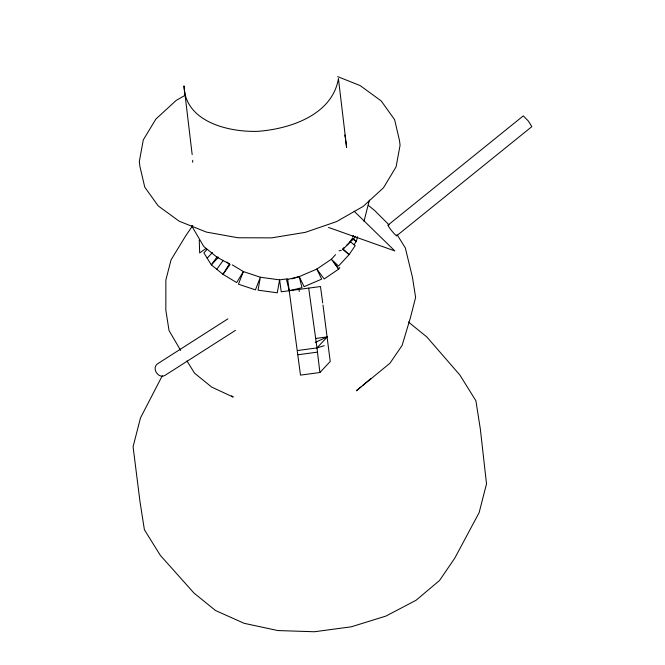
<?xml version="1.0" encoding="UTF-8"?>
<svg xmlns="http://www.w3.org/2000/svg" width="665" height="665" viewBox="0 0 665 665"><rect width="100%" height="100%" fill="white"/><g stroke="black" fill="none" stroke-linecap="round" stroke-linejoin="round"><path stroke-width="1" d="M369.399 200.074L363.988 221.337M357.537 236.74L356.357 241.329L354.046 244.728M352.758 237.106L353.315 235.427M162.26 375.8L140.481 417.928L133.083 446.739L139.983 501.593L144.405 529.739L160.332 555.366L193.989 593.064L215.551 610.537L244.163 623.321L277.879 630.561L314.412 631.75L351.261 626.812L385.916 616.081L416.024 600.287L439.523 580.512L454.81 558.101L479.132 512.632L486.514 483.879L480.33 428.992L475.899 400.787L459.939 375.11L426.814 336.931L408.327 321.943M351.743 239.126L348.626 243.639L342.932 249.325M192.8 225.435L185.809 235.676L171.038 259.899L165.868 280.023L165.834 310.206L169.018 330.488L180.664 350.455M355.418 236.283L353.672 238.851L346.465 245.427M339.832 267.463L338.701 269.117L324.196 278.959L316.823 269.092L299.225 276.632L291.943 278.884M217.206 256.715L211.329 264.87L222.991 274.321L236.665 282.575L243.373 271.569L260.348 277.238L279.591 279.874L287.621 278.793L300.489 375.118L319.907 372.516L330.222 361.486L322.99 305.036M216.798 269.3L223.257 260.323M335.567 254.678L331.336 259.259L316.823 269.092L321.677 279.134L304.08 286.665L299.225 276.632L286.524 279.666L289.275 290.721L301.976 287.687L299.225 276.632M297.554 350.53L316.972 347.92L327.288 336.889L316.016 338.402M207.156 249.35L203.864 252.841L211.329 264.87L218.585 257.172M207.164 258.161L212.418 252.534M344.304 247.405L342.866 248.718L349.092 254.612L338.527 266.058L331.336 259.259L338.701 269.117L333.755 262.077M360.871 386.972L356.315 390.812L389.956 363.231L402.125 345.393L410.288 318.161L415.617 297.438L412.425 277.147L405.326 247.929L397.371 235.119M362.392 385.7L370.746 378.668M388.086 225.053L523.28 115.876L528.376 121.055L531.859 126.624L396.664 235.792M206.125 248.402L199.658 252.916L199.259 240.24M227.871 318.876L157.48 363.846C151.312 368.285 158.503 379.308 165.036 375.351L235.427 330.389M185.061 95.344L176.175 100.423L155.859 119.085L143.283 139.933L139.309 161.537L139.866 166.233L144.754 187.131L158.179 205.884L179.218 221.221L206.441 232.093L237.995 237.762L271.727 237.854L305.343 232.343L336.54 221.611L363.206 206.391L383.522 187.73L396.091 166.882L400.072 145.278L399.507 140.581L394.619 119.683L381.203 100.93L360.164 85.594L337.629 76.6M315.21 342.425L327.288 336.889M341.286 250.397L339.025 250.83M319.907 372.516L316.972 347.92L324.254 345.667M298.053 354.744L317.479 352.142M328.51 227.438L394.827 250.913L354.137 211.221M352.176 238.818L356.357 241.329L352.475 238.178M232.26 264.853L243.373 271.569L238.444 284.196L255.427 289.865L260.348 277.238L258.028 290.173L277.272 292.8L279.591 279.874L281.245 291.794L320.488 286.54L322.708 302.974M368.285 205.327L374.52 210.381L389.083 224.911M350.164 241.57L355.201 245.659L349.092 254.612L342.5 249.25M226.965 262.043L230.04 264.529L222.991 274.321L229.309 263.938L216.948 257.172L203.789 246.507L191.645 225.784M231.686 395.833L233.24 397.096L211.728 387.113L194.579 373.215L186.94 360.92M344.819 134.912L345.243 137.813M345.517 139.741L346.64 147.48L338.435 78.703C332.184 114.97 290.156 128.877 258.07 131.321C228.818 132.36 184.961 121.986 183.981 85.86L192.177 154.637M308.693 288.12L316.972 347.92M298.984 289.416L299.258 291.478M396.498 234.978A6.883 0.748 51.1 0 1 392.142 231.312A6.883 0.748 51.1 0 1 388.443 225.186M192.692 162.277A77.622 48.636 -6.8 0 1 192.692 160.315"/></g></svg>
